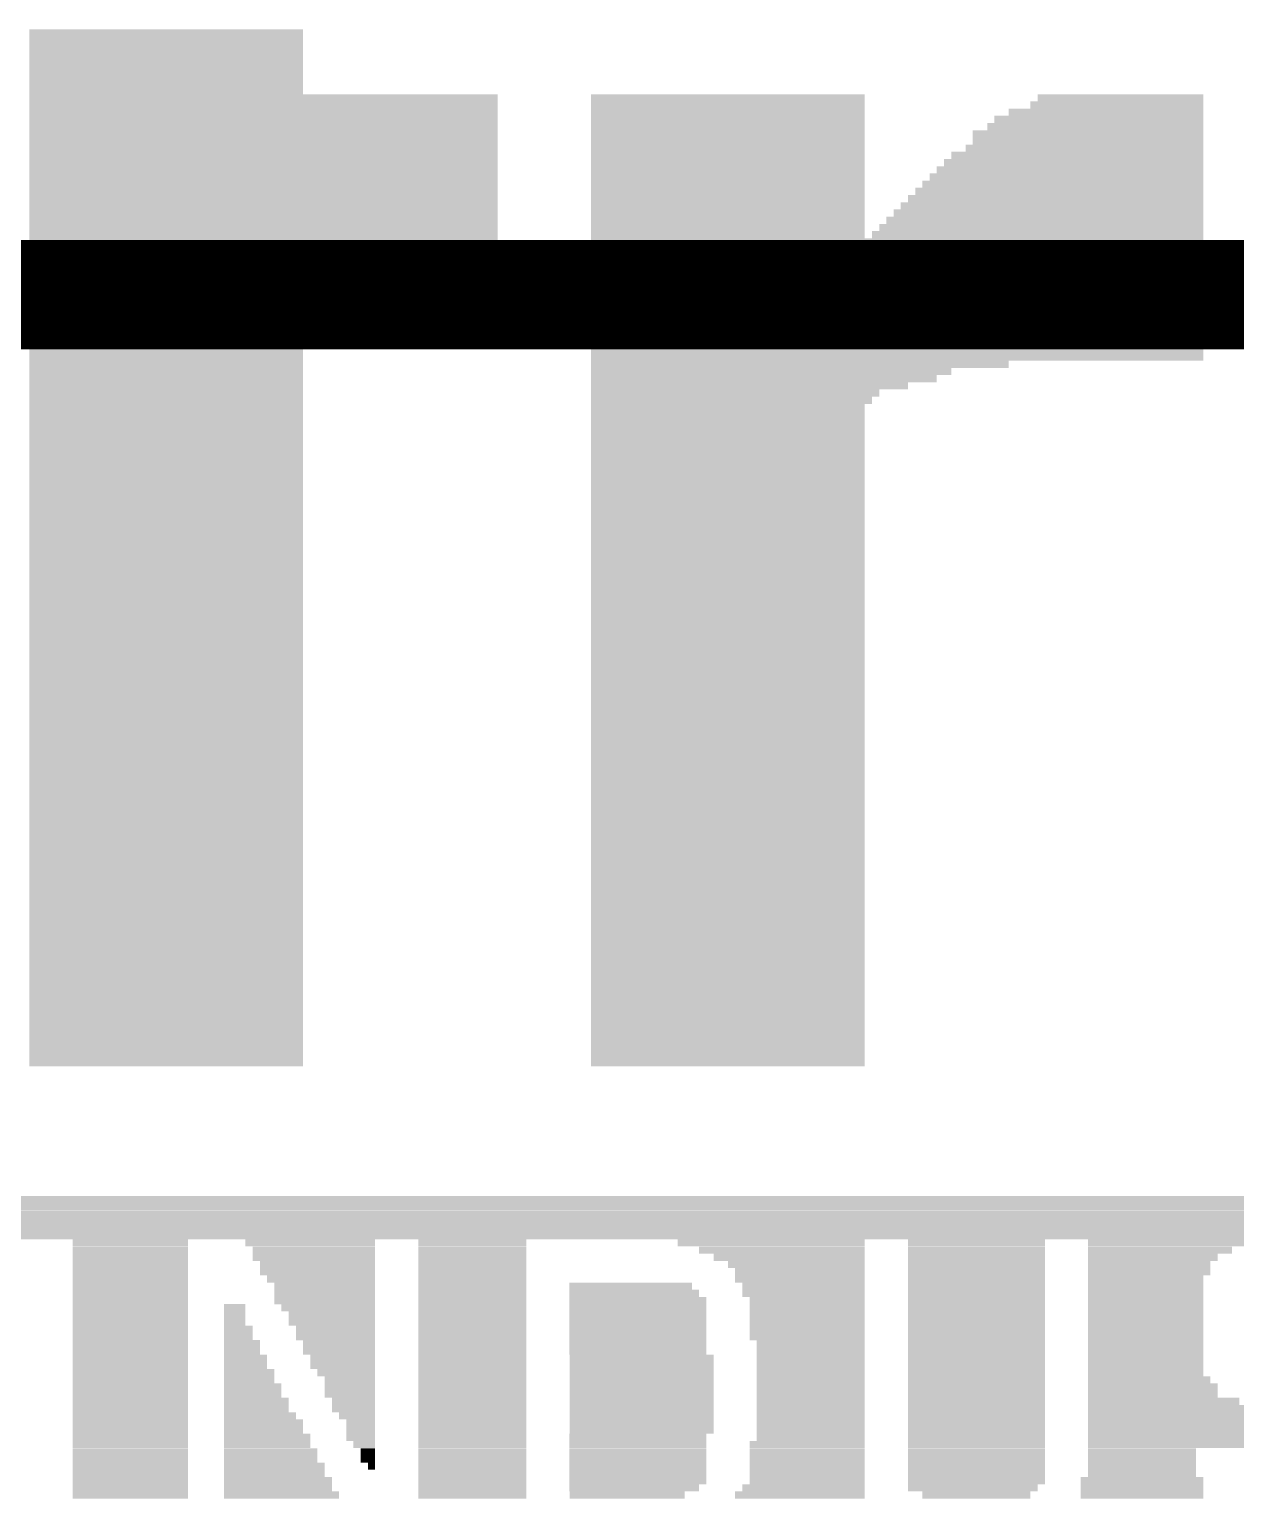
# Model space of a CAD drawing. Extents: x -6.7 to 68.6, y -6.2 to 53.6.
# Drawn here: x 12.668 to 15.476, y 11.549 to 14.969 of the extents above; entities that cross this region are included whole.
import ezdxf

# ---------------------------------------------------------------- set-up
doc = ezdxf.new("R2010")
doc.units = 0
doc.layers.add('1', color=12, linetype='CONTINUOUS')
doc.layers.add('21', color=40, linetype='CONTINUOUS')

# ---------------------------------------------------------------- blocks, each defined once
blk = doc.blocks.new('RECT')
blk.add_solid([(-0.5, -0.5), (0.5, -0.5), (-0.5, 0.5), (0.5, 0.5)])

msp = doc.modelspace()

# ---------------------------------------------------------------- linework, layer by layer
at = {"layer": '1', "const_width": 0.254}
msp.add_lwpolyline([(7.874, 14.351), (19.812, 14.351)], dxfattribs=at)

# ---------------------------------------------------------------- block references
at = {"layer": '21'}
for p, xscale, yscale in [((12.9863, 14.9601), 0.6371, 0.0168), ((12.9863, 14.9433), 0.6371, 0.0168), ((12.9863, 14.9266), 0.6371, 0.0167), ((12.9863, 14.9098), 0.6371, 0.0168), ((12.9863, 14.8931), 0.6371, 0.0167), ((12.9863, 14.8763), 0.6371, 0.0168), ((12.9863, 14.8595), 0.6371, 0.0168), ((12.9863, 14.8428), 0.6371, 0.0167), ((12.9863, 14.826), 0.6371, 0.0168), ((13.2126, 14.8092), 1.0897, 0.0168), ((14.2939, 14.8092), 0.6371, 0.0168), ((15.2075, 14.8092), 0.3856, 0.0168), ((13.2126, 14.7925), 1.0897, 0.0167), ((13.2126, 14.7757), 1.0897, 0.0168), ((14.2939, 14.7925), 0.6371, 0.0167), ((14.2939, 14.7757), 0.6371, 0.0168), ((15.174, 14.7757), 0.4527, 0.0168), ((15.1991, 14.7925), 0.4024, 0.0167), ((13.2126, 14.7589), 1.0897, 0.0168), ((13.2126, 14.7422), 1.0897, 0.0167), ((14.2939, 14.7589), 0.6371, 0.0168), ((14.2939, 14.7422), 0.6371, 0.0167), ((15.1489, 14.7422), 0.5029, 0.0167), ((15.1572, 14.7589), 0.4862, 0.0168), ((13.2126, 14.7254), 1.0897, 0.0168), ((13.2126, 14.7087), 1.0897, 0.0167), ((14.2939, 14.7254), 0.6371, 0.0168), ((14.2939, 14.7087), 0.6371, 0.0167), ((15.1321, 14.7254), 0.5365, 0.0168), ((15.1321, 14.7087), 0.5365, 0.0167), ((13.2126, 14.6919), 1.0897, 0.0168), ((13.2126, 14.6751), 1.0897, 0.0168), ((14.2939, 14.6919), 0.6371, 0.0168), ((14.2939, 14.6751), 0.6371, 0.0168), ((15.1069, 14.6751), 0.5868, 0.0168), ((15.1237, 14.6919), 0.5532, 0.0168), ((13.2126, 14.6584), 1.0897, 0.0167), ((13.2126, 14.6416), 1.0897, 0.0168), ((14.2939, 14.6584), 0.6371, 0.0167), ((14.2939, 14.6416), 0.6371, 0.0168), ((15.0902, 14.6416), 0.6203, 0.0168), ((15.0986, 14.6584), 0.6035, 0.0167), ((13.2126, 14.6248), 1.0897, 0.0168), ((13.2126, 14.6081), 1.0897, 0.0167), ((14.2939, 14.6248), 0.6371, 0.0168), ((14.2939, 14.6081), 0.6371, 0.0167), ((15.0734, 14.6081), 0.6538, 0.0167), ((15.0818, 14.6248), 0.6371, 0.0168), ((13.2126, 14.5913), 1.0897, 0.0168), ((13.2126, 14.5745), 1.0897, 0.0168), ((14.2939, 14.5913), 0.6371, 0.0168), ((14.2939, 14.5745), 0.6371, 0.0168), ((15.0567, 14.5745), 0.6873, 0.0168), ((15.065, 14.5913), 0.6706, 0.0168), ((13.2126, 14.5578), 1.0897, 0.0167), ((13.2126, 14.541), 1.0897, 0.0168), ((14.2939, 14.5578), 0.6371, 0.0167), ((14.2939, 14.541), 0.6371, 0.0168), ((15.0399, 14.541), 0.7209, 0.0168), ((15.0483, 14.5578), 0.7041, 0.0167), ((13.2126, 14.5242), 1.0897, 0.0168), ((13.2126, 14.5075), 1.0897, 0.0167), ((14.2939, 14.5242), 0.6371, 0.0168), ((14.2939, 14.5075), 0.6371, 0.0167), ((15.0231, 14.5075), 0.7544, 0.0167), ((15.0315, 14.5242), 0.7376, 0.0168), ((13.2126, 14.4907), 1.0897, 0.0168), ((13.2126, 14.474), 1.0897, 0.0167), ((14.6878, 14.474), 1.425, 0.0167), ((14.2939, 14.4907), 0.6371, 0.0168), ((15.0147, 14.4907), 0.7712, 0.0168), ((13.2126, 14.4572), 1.0897, 0.0168), ((13.2126, 14.4404), 1.0897, 0.0168), ((13.2126, 14.4237), 1.0897, 0.0167), ((14.6878, 14.4572), 1.425, 0.0168), ((14.6878, 14.4404), 1.425, 0.0168), ((14.6878, 14.4237), 1.425, 0.0167), ((13.2126, 14.4069), 1.0897, 0.0168), ((13.2126, 14.3901), 1.0897, 0.0168), ((14.6878, 14.4069), 1.425, 0.0168), ((14.6878, 14.3901), 1.425, 0.0168), ((13.2126, 14.3734), 1.0897, 0.0167), ((13.2126, 14.3566), 1.0897, 0.0168), ((14.6878, 14.3734), 1.425, 0.0167), ((14.6878, 14.3566), 1.425, 0.0168), ((13.2126, 14.3398), 1.0897, 0.0168), ((13.2126, 14.3231), 1.0897, 0.0167), ((14.6878, 14.3398), 1.425, 0.0168), ((14.6878, 14.3231), 1.425, 0.0167), ((12.9863, 14.3063), 0.6371, 0.0168), ((12.9863, 14.2896), 0.6371, 0.0167), ((14.6878, 14.3063), 1.425, 0.0168), ((14.6878, 14.2896), 1.425, 0.0167), ((12.9863, 14.2728), 0.6371, 0.0168), ((12.9863, 14.256), 0.6371, 0.0168), ((14.6878, 14.2728), 1.425, 0.0168), ((14.6878, 14.256), 1.425, 0.0168), ((12.9863, 14.2393), 0.6371, 0.0167), ((12.9863, 14.2225), 0.6371, 0.0168), ((14.6878, 14.2393), 1.425, 0.0167), ((14.6878, 14.2225), 1.425, 0.0168), ((12.9863, 14.2057), 0.6371, 0.0168), ((12.9863, 14.189), 0.6371, 0.0167), ((14.6878, 14.2057), 1.425, 0.0168), ((14.4615, 14.189), 0.9723, 0.0167), ((12.9863, 14.1722), 0.6371, 0.0168), ((12.9863, 14.1554), 0.6371, 0.0168), ((14.3944, 14.1722), 0.8382, 0.0168), ((14.3777, 14.1554), 0.8047, 0.0168), ((12.9863, 14.1387), 0.6371, 0.0167), ((12.9863, 14.1219), 0.6371, 0.0168), ((14.3106, 14.1219), 0.6706, 0.0168), ((14.3442, 14.1387), 0.7377, 0.0167), ((12.9863, 14.1051), 0.6371, 0.0168), ((12.9863, 14.0884), 0.6371, 0.0167), ((14.3022, 14.1051), 0.6538, 0.0168), ((14.2939, 14.0884), 0.6371, 0.0167), ((12.9863, 14.0716), 0.6371, 0.0168), ((12.9863, 14.0549), 0.6371, 0.0167), ((14.2939, 14.0716), 0.6371, 0.0168), ((14.2939, 14.0549), 0.6371, 0.0167), ((12.9863, 14.0381), 0.6371, 0.0168), ((12.9863, 14.0213), 0.6371, 0.0168), ((14.2939, 14.0381), 0.6371, 0.0168), ((14.2939, 14.0213), 0.6371, 0.0168), ((12.9863, 14.0046), 0.6371, 0.0167), ((12.9863, 13.9878), 0.6371, 0.0168), ((14.2939, 14.0046), 0.6371, 0.0167), ((14.2939, 13.9878), 0.6371, 0.0168), ((12.9863, 13.971), 0.6371, 0.0168), ((12.9863, 13.9543), 0.6371, 0.0167), ((14.2939, 13.971), 0.6371, 0.0168), ((14.2939, 13.9543), 0.6371, 0.0167), ((12.9863, 13.9375), 0.6371, 0.0168), ((12.9863, 13.9207), 0.6371, 0.0168), ((14.2939, 13.9375), 0.6371, 0.0168), ((14.2939, 13.9207), 0.6371, 0.0168), ((12.9863, 13.904), 0.6371, 0.0167), ((12.9863, 13.8872), 0.6371, 0.0168), ((14.2939, 13.904), 0.6371, 0.0167), ((14.2939, 13.8872), 0.6371, 0.0168), ((12.9863, 13.8704), 0.6371, 0.0167), ((12.9863, 13.8537), 0.6371, 0.0168), ((14.2939, 13.8704), 0.6371, 0.0167), ((14.2939, 13.8537), 0.6371, 0.0168), ((12.9863, 13.8369), 0.6371, 0.0168), ((12.9863, 13.8201), 0.6371, 0.0167), ((14.2939, 13.8369), 0.6371, 0.0168), ((14.2939, 13.8201), 0.6371, 0.0167), ((12.9863, 13.8034), 0.6371, 0.0168), ((12.9863, 13.7866), 0.6371, 0.0168), ((14.2939, 13.8034), 0.6371, 0.0168), ((14.2939, 13.7866), 0.6371, 0.0168), ((12.9863, 13.7698), 0.6371, 0.0167), ((12.9863, 13.7531), 0.6371, 0.0168), ((14.2939, 13.7698), 0.6371, 0.0167), ((14.2939, 13.7531), 0.6371, 0.0168), ((12.9863, 13.7363), 0.6371, 0.0168), ((12.9863, 13.7195), 0.6371, 0.0167), ((14.2939, 13.7363), 0.6371, 0.0168), ((14.2939, 13.7195), 0.6371, 0.0167), ((12.9863, 13.7028), 0.6371, 0.0168), ((12.9863, 13.686), 0.6371, 0.0168), ((14.2939, 13.7028), 0.6371, 0.0168), ((14.2939, 13.686), 0.6371, 0.0168), ((12.9863, 13.6692), 0.6371, 0.0167), ((12.9863, 13.6525), 0.6371, 0.0168), ((14.2939, 13.6692), 0.6371, 0.0167), ((14.2939, 13.6525), 0.6371, 0.0168), ((12.9863, 13.6357), 0.6371, 0.0167), ((12.9863, 13.619), 0.6371, 0.0168), ((14.2939, 13.6357), 0.6371, 0.0167), ((14.2939, 13.619), 0.6371, 0.0168), ((12.9863, 13.6022), 0.6371, 0.0168), ((12.9863, 13.5854), 0.6371, 0.0167), ((12.9863, 13.5687), 0.6371, 0.0168), ((14.2939, 13.6022), 0.6371, 0.0168), ((14.2939, 13.5854), 0.6371, 0.0167), ((14.2939, 13.5687), 0.6371, 0.0168), ((12.9863, 13.5519), 0.6371, 0.0168), ((12.9863, 13.5351), 0.6371, 0.0167), ((14.2939, 13.5519), 0.6371, 0.0168), ((14.2939, 13.5351), 0.6371, 0.0167), ((12.9863, 13.5184), 0.6371, 0.0168), ((12.9863, 13.5016), 0.6371, 0.0168), ((14.2939, 13.5184), 0.6371, 0.0168), ((14.2939, 13.5016), 0.6371, 0.0168), ((12.9863, 13.4848), 0.6371, 0.0167), ((12.9863, 13.4681), 0.6371, 0.0168), ((14.2939, 13.4848), 0.6371, 0.0167), ((14.2939, 13.4681), 0.6371, 0.0168), ((12.9863, 13.4514), 0.6371, 0.0167), ((12.9863, 13.4346), 0.6371, 0.0168), ((14.2939, 13.4514), 0.6371, 0.0167), ((14.2939, 13.4346), 0.6371, 0.0168), ((12.9863, 13.4178), 0.6371, 0.0168), ((12.9863, 13.4011), 0.6371, 0.0167), ((14.2939, 13.4178), 0.6371, 0.0168), ((14.2939, 13.4011), 0.6371, 0.0167), ((12.9863, 13.3843), 0.6371, 0.0168), ((12.9863, 13.3675), 0.6371, 0.0168), ((14.2939, 13.3843), 0.6371, 0.0168), ((14.2939, 13.3675), 0.6371, 0.0168), ((12.9863, 13.3508), 0.6371, 0.0167), ((12.9863, 13.334), 0.6371, 0.0168), ((14.2939, 13.3508), 0.6371, 0.0167), ((14.2939, 13.334), 0.6371, 0.0168), ((12.9863, 13.3172), 0.6371, 0.0168), ((12.9863, 13.3005), 0.6371, 0.0167), ((14.2939, 13.3172), 0.6371, 0.0168), ((14.2939, 13.3005), 0.6371, 0.0167), ((12.9863, 13.2837), 0.6371, 0.0168), ((12.9863, 13.2669), 0.6371, 0.0168), ((14.2939, 13.2837), 0.6371, 0.0168), ((14.2939, 13.2669), 0.6371, 0.0168), ((12.9863, 13.2502), 0.6371, 0.0167), ((12.9863, 13.2334), 0.6371, 0.0168), ((14.2939, 13.2502), 0.6371, 0.0167), ((14.2939, 13.2334), 0.6371, 0.0168), ((12.9863, 13.2167), 0.6371, 0.0167), ((12.9863, 13.1999), 0.6371, 0.0168), ((14.2939, 13.2167), 0.6371, 0.0167), ((14.2939, 13.1999), 0.6371, 0.0168), ((12.9863, 13.1831), 0.6371, 0.0168), ((12.9863, 13.1664), 0.6371, 0.0167), ((14.2939, 13.1831), 0.6371, 0.0168), ((14.2939, 13.1664), 0.6371, 0.0167), ((12.9863, 13.1496), 0.6371, 0.0168), ((12.9863, 13.1328), 0.6371, 0.0168), ((14.2939, 13.1496), 0.6371, 0.0168), ((14.2939, 13.1328), 0.6371, 0.0168), ((12.9863, 13.1161), 0.6371, 0.0167), ((12.9863, 13.0993), 0.6371, 0.0168), ((14.2939, 13.1161), 0.6371, 0.0167), ((14.2939, 13.0993), 0.6371, 0.0168), ((12.9863, 13.0825), 0.6371, 0.0168), ((12.9863, 13.0658), 0.6371, 0.0167), ((14.2939, 13.0825), 0.6371, 0.0168), ((14.2939, 13.0658), 0.6371, 0.0167), ((12.9863, 13.049), 0.6371, 0.0168), ((12.9863, 13.0323), 0.6371, 0.0167), ((14.2939, 13.049), 0.6371, 0.0168), ((14.2939, 13.0323), 0.6371, 0.0167), ((12.9863, 13.0155), 0.6371, 0.0168), ((12.9863, 12.9987), 0.6371, 0.0168), ((14.2939, 13.0155), 0.6371, 0.0168), ((14.2939, 12.9987), 0.6371, 0.0168), ((12.9863, 12.982), 0.6371, 0.0167), ((12.9863, 12.9652), 0.6371, 0.0168), ((14.2939, 12.982), 0.6371, 0.0167), ((14.2939, 12.9652), 0.6371, 0.0168), ((12.9863, 12.9484), 0.6371, 0.0168), ((12.9863, 12.9317), 0.6371, 0.0167), ((14.2939, 12.9484), 0.6371, 0.0168), ((14.2939, 12.9317), 0.6371, 0.0167), ((12.9863, 12.9149), 0.6371, 0.0168), ((12.9863, 12.8981), 0.6371, 0.0168), ((14.2939, 12.9149), 0.6371, 0.0168), ((14.2939, 12.8981), 0.6371, 0.0168), ((12.9863, 12.8814), 0.6371, 0.0167), ((12.9863, 12.8646), 0.6371, 0.0168), ((14.2939, 12.8814), 0.6371, 0.0167), ((14.2939, 12.8646), 0.6371, 0.0168), ((12.9863, 12.8478), 0.6371, 0.0168), ((12.9863, 12.8311), 0.6371, 0.0167), ((14.2939, 12.8478), 0.6371, 0.0168), ((14.2939, 12.8311), 0.6371, 0.0167), ((12.9863, 12.8143), 0.6371, 0.0168), ((12.9863, 12.7976), 0.6371, 0.0167), ((14.2939, 12.8143), 0.6371, 0.0168), ((14.2939, 12.7976), 0.6371, 0.0167), ((12.9863, 12.7808), 0.6371, 0.0168), ((12.9863, 12.764), 0.6371, 0.0168), ((14.2939, 12.7808), 0.6371, 0.0168), ((14.2939, 12.764), 0.6371, 0.0168), ((12.9863, 12.7473), 0.6371, 0.0167), ((12.9863, 12.7305), 0.6371, 0.0168), ((12.9863, 12.7137), 0.6371, 0.0168), ((14.2939, 12.7473), 0.6371, 0.0167), ((14.2939, 12.7305), 0.6371, 0.0168), ((14.2939, 12.7137), 0.6371, 0.0168), ((12.9863, 12.697), 0.6371, 0.0167), ((12.9863, 12.6802), 0.6371, 0.0168), ((14.2939, 12.697), 0.6371, 0.0167), ((14.2939, 12.6802), 0.6371, 0.0168), ((12.9863, 12.6634), 0.6371, 0.0168), ((12.9863, 12.6467), 0.6371, 0.0167), ((14.2939, 12.6634), 0.6371, 0.0168), ((14.2939, 12.6467), 0.6371, 0.0167), ((12.9863, 12.6299), 0.6371, 0.0168), ((12.9863, 12.6132), 0.6371, 0.0167), ((14.2939, 12.6299), 0.6371, 0.0168), ((14.2939, 12.6132), 0.6371, 0.0167), ((12.9863, 12.5964), 0.6371, 0.0168), ((12.9863, 12.5796), 0.6371, 0.0168), ((14.2939, 12.5964), 0.6371, 0.0168), ((14.2939, 12.5796), 0.6371, 0.0168), ((12.9863, 12.5629), 0.6371, 0.0167), ((14.2939, 12.5629), 0.6371, 0.0167), ((12.827, 12.2443), 13.998, 0.0168), ((12.827, 12.2276), 13.998, 0.0167), ((12.827, 12.2108), 13.998, 0.0168), ((12.827, 12.1941), 13.998, 0.0167), ((12.827, 12.1773), 13.998, 0.0168), ((12.827, 12.1605), 13.998, 0.0168), ((12.9024, 12.1438), 0.2683, 0.0167), ((13.3216, 12.1438), 0.3017, 0.0167), ((13.6988, 12.1438), 0.2515, 0.0167), ((14.3945, 12.1438), 0.4359, 0.0167), ((14.8723, 12.1438), 0.3185, 0.0167), ((15.3165, 12.1438), 0.3688, 0.0167), ((12.9024, 12.127), 0.2683, 0.0168), ((12.9024, 12.1102), 0.2683, 0.0168), ((13.3299, 12.127), 0.285, 0.0168), ((13.3299, 12.1102), 0.285, 0.0168), ((13.6988, 12.127), 0.2515, 0.0168), ((13.6988, 12.1102), 0.2515, 0.0168), ((14.4196, 12.127), 0.3856, 0.0168), ((14.4364, 12.1102), 0.3521, 0.0168), ((14.8723, 12.127), 0.3185, 0.0168), ((14.8723, 12.1102), 0.3185, 0.0168), ((15.2997, 12.127), 0.3352, 0.0168), ((15.283, 12.1102), 0.3017, 0.0168), ((12.9024, 12.0935), 0.2683, 0.0167), ((12.9024, 12.0767), 0.2683, 0.0168), ((13.3383, 12.0935), 0.2682, 0.0167), ((13.3383, 12.0767), 0.2682, 0.0168), ((13.6988, 12.0935), 0.2515, 0.0167), ((13.6988, 12.0767), 0.2515, 0.0168), ((14.4532, 12.0935), 0.3185, 0.0167), ((14.4615, 12.0767), 0.3018, 0.0168), ((14.8723, 12.0935), 0.3185, 0.0167), ((14.8723, 12.0767), 0.3185, 0.0168), ((15.2746, 12.0935), 0.2849, 0.0167), ((15.2746, 12.0767), 0.2849, 0.0168), ((12.9024, 12.0599), 0.2683, 0.0168), ((12.9024, 12.0432), 0.2683, 0.0167), ((13.3467, 12.0599), 0.2514, 0.0168), ((13.3551, 12.0432), 0.2347, 0.0167), ((13.6988, 12.0599), 0.2515, 0.0168), ((13.6988, 12.0432), 0.2515, 0.0167), ((14.0675, 12.0432), 0.285, 0.0167), ((14.4615, 12.0599), 0.3018, 0.0168), ((14.4699, 12.0432), 0.285, 0.0167), ((14.8723, 12.0599), 0.3185, 0.0168), ((14.8723, 12.0432), 0.3185, 0.0167), ((15.2662, 12.0599), 0.2682, 0.0168), ((15.2662, 12.0432), 0.2682, 0.0167), ((12.9024, 12.0264), 0.2683, 0.0168), ((12.9024, 12.0096), 0.2683, 0.0168), ((13.3551, 12.0264), 0.2347, 0.0168), ((13.3551, 12.0096), 0.2347, 0.0168), ((13.6988, 12.0264), 0.2515, 0.0168), ((13.6988, 12.0096), 0.2515, 0.0168), ((14.0759, 12.0264), 0.3018, 0.0168), ((14.0843, 12.0096), 0.3186, 0.0168), ((14.4699, 12.0264), 0.285, 0.0168), ((14.4783, 12.0096), 0.2683, 0.0168), ((14.8723, 12.0264), 0.3185, 0.0168), ((14.8723, 12.0096), 0.3185, 0.0168), ((15.2662, 12.0264), 0.2682, 0.0168), ((15.2662, 12.0096), 0.2682, 0.0168), ((12.9024, 11.9929), 0.2683, 0.0167), ((12.9024, 11.9761), 0.2683, 0.0168), ((13.1456, 11.9929), 0.0503, 0.0167), ((13.1456, 11.9761), 0.0503, 0.0168), ((13.3635, 11.9929), 0.2179, 0.0167), ((13.3718, 11.9761), 0.2012, 0.0168), ((13.6988, 11.9929), 0.2515, 0.0167), ((13.6988, 11.9761), 0.2515, 0.0168), ((14.0843, 11.9929), 0.3186, 0.0167), ((14.0843, 11.9761), 0.3186, 0.0168), ((14.4783, 11.9929), 0.2683, 0.0167), ((14.4783, 11.9761), 0.2683, 0.0168), ((14.8723, 11.9929), 0.3185, 0.0167), ((14.8723, 11.9761), 0.3185, 0.0168), ((15.2662, 11.9929), 0.2682, 0.0167), ((15.2662, 11.9761), 0.2682, 0.0168), ((12.9024, 11.9594), 0.2683, 0.0167), ((12.9024, 11.9426), 0.2683, 0.0168), ((13.1456, 11.9594), 0.0503, 0.0167), ((13.1539, 11.9426), 0.067, 0.0168), ((13.3718, 11.9594), 0.2012, 0.0167), ((13.3802, 11.9426), 0.1844, 0.0168), ((13.6988, 11.9594), 0.2515, 0.0167), ((13.6988, 11.9426), 0.2515, 0.0168), ((14.0843, 11.9594), 0.3186, 0.0167), ((14.0843, 11.9426), 0.3186, 0.0168), ((14.4783, 11.9594), 0.2683, 0.0167), ((14.4783, 11.9426), 0.2683, 0.0168), ((14.8723, 11.9594), 0.3185, 0.0167), ((14.8723, 11.9426), 0.3185, 0.0168), ((15.2662, 11.9594), 0.2682, 0.0167), ((15.2662, 11.9426), 0.2682, 0.0168), ((12.9024, 11.9258), 0.2683, 0.0168), ((12.9024, 11.9091), 0.2683, 0.0167), ((13.1539, 11.9258), 0.067, 0.0168), ((13.1623, 11.9091), 0.0838, 0.0167), ((13.3802, 11.9258), 0.1844, 0.0168), ((13.3886, 11.9091), 0.1676, 0.0167), ((13.6988, 11.9258), 0.2515, 0.0168), ((13.6988, 11.9091), 0.2515, 0.0167), ((14.0843, 11.9258), 0.3186, 0.0168), ((14.0843, 11.9091), 0.3186, 0.0167), ((14.4783, 11.9258), 0.2683, 0.0168), ((14.4867, 11.9091), 0.2515, 0.0167), ((14.8723, 11.9258), 0.3185, 0.0168), ((14.8723, 11.9091), 0.3185, 0.0167), ((15.2662, 11.9258), 0.2682, 0.0168), ((15.2662, 11.9091), 0.2682, 0.0167), ((12.9024, 11.8923), 0.2683, 0.0168), ((12.9024, 11.8755), 0.2683, 0.0168), ((12.9024, 11.8588), 0.2683, 0.0167), ((13.1623, 11.8923), 0.0838, 0.0168), ((13.1707, 11.8755), 0.1006, 0.0168), ((13.1707, 11.8588), 0.1006, 0.0167), ((13.3886, 11.8923), 0.1676, 0.0168), ((13.397, 11.8755), 0.1509, 0.0168), ((13.397, 11.8588), 0.1509, 0.0167), ((13.6988, 11.8923), 0.2515, 0.0168), ((13.6988, 11.8755), 0.2515, 0.0168), ((13.6988, 11.8588), 0.2515, 0.0167), ((14.0843, 11.8923), 0.3186, 0.0168), ((14.0927, 11.8755), 0.3353, 0.0168), ((14.0927, 11.8588), 0.3353, 0.0167), ((14.4867, 11.8923), 0.2515, 0.0168), ((14.4867, 11.8755), 0.2515, 0.0168), ((14.4867, 11.8588), 0.2515, 0.0167), ((14.8723, 11.8923), 0.3185, 0.0168), ((14.8723, 11.8755), 0.3185, 0.0168), ((14.8723, 11.8588), 0.3185, 0.0167), ((15.2662, 11.8923), 0.2682, 0.0168), ((15.2662, 11.8755), 0.2682, 0.0168), ((15.2662, 11.8588), 0.2682, 0.0167), ((12.9024, 11.842), 0.2683, 0.0168), ((12.9024, 11.8252), 0.2683, 0.0168), ((13.1791, 11.842), 0.1173, 0.0168), ((13.1791, 11.8252), 0.1173, 0.0168), ((13.4054, 11.842), 0.1341, 0.0168), ((13.4138, 11.8252), 0.1173, 0.0168), ((13.6988, 11.842), 0.2515, 0.0168), ((13.6988, 11.8252), 0.2515, 0.0168), ((14.0927, 11.842), 0.3353, 0.0168), ((14.0927, 11.8252), 0.3353, 0.0168), ((14.4867, 11.842), 0.2515, 0.0168), ((14.4867, 11.8252), 0.2515, 0.0168), ((14.8723, 11.842), 0.3185, 0.0168), ((14.8723, 11.8252), 0.3185, 0.0168), ((15.2662, 11.842), 0.2682, 0.0168), ((15.2746, 11.8252), 0.2849, 0.0168), ((12.9024, 11.8085), 0.2683, 0.0167), ((12.9024, 11.7917), 0.2683, 0.0168), ((13.1875, 11.8085), 0.1341, 0.0167), ((13.1875, 11.7917), 0.1341, 0.0168), ((13.4138, 11.8085), 0.1173, 0.0167), ((13.4138, 11.7917), 0.1173, 0.0168), ((13.6988, 11.8085), 0.2515, 0.0167), ((13.6988, 11.7917), 0.2515, 0.0168), ((14.0927, 11.8085), 0.3353, 0.0167), ((14.0927, 11.7917), 0.3353, 0.0168), ((14.4867, 11.8085), 0.2515, 0.0167), ((14.4867, 11.7917), 0.2515, 0.0168), ((14.8723, 11.8085), 0.3185, 0.0167), ((14.8723, 11.7917), 0.3185, 0.0168), ((15.283, 11.8085), 0.3017, 0.0167), ((15.283, 11.7917), 0.3017, 0.0168), ((12.9024, 11.775), 0.2683, 0.0167), ((12.9024, 11.7582), 0.2683, 0.0168), ((13.1958, 11.775), 0.1508, 0.0167), ((13.1958, 11.7582), 0.1508, 0.0168), ((13.4221, 11.775), 0.1006, 0.0167), ((13.4221, 11.7582), 0.1006, 0.0168), ((13.6988, 11.775), 0.2515, 0.0167), ((13.6988, 11.7582), 0.2515, 0.0168), ((14.0927, 11.775), 0.3353, 0.0167), ((14.0927, 11.7582), 0.3353, 0.0168), ((14.4867, 11.775), 0.2515, 0.0167), ((14.4867, 11.7582), 0.2515, 0.0168), ((14.8723, 11.775), 0.3185, 0.0167), ((14.8723, 11.7582), 0.3185, 0.0168), ((15.3081, 11.775), 0.352, 0.0167), ((15.4003, 11.7582), 0.5364, 0.0168), ((12.9024, 11.7414), 0.2683, 0.0168), ((12.9024, 11.7247), 0.2683, 0.0167), ((13.2042, 11.7414), 0.1676, 0.0168), ((13.2126, 11.7247), 0.1844, 0.0167), ((13.4305, 11.7414), 0.0838, 0.0168), ((13.4389, 11.7247), 0.067, 0.0167), ((13.6988, 11.7414), 0.2515, 0.0168), ((13.6988, 11.7247), 0.2515, 0.0167), ((14.0927, 11.7414), 0.3353, 0.0168), ((14.0927, 11.7247), 0.3353, 0.0167), ((14.4867, 11.7414), 0.2515, 0.0168), ((14.4867, 11.7247), 0.2515, 0.0167), ((14.8723, 11.7414), 0.3185, 0.0168), ((14.8723, 11.7247), 0.3185, 0.0167), ((15.4506, 11.7414), 0.637, 0.0168), ((15.4674, 11.7247), 0.6705, 0.0167), ((12.9024, 11.7079), 0.2683, 0.0168), ((12.9024, 11.6911), 0.2683, 0.0168), ((13.2126, 11.7079), 0.1844, 0.0168), ((13.221, 11.6911), 0.2011, 0.0168), ((13.4389, 11.7079), 0.067, 0.0168), ((13.4389, 11.6911), 0.067, 0.0168), ((13.6988, 11.7079), 0.2515, 0.0168), ((13.6988, 11.6911), 0.2515, 0.0168), ((14.0843, 11.6911), 0.3186, 0.0168), ((14.0927, 11.7079), 0.3353, 0.0168), ((14.4867, 11.7079), 0.2515, 0.0168), ((14.4867, 11.6911), 0.2515, 0.0168), ((14.8723, 11.7079), 0.3185, 0.0168), ((14.8723, 11.6911), 0.3185, 0.0168), ((15.4674, 11.7079), 0.6705, 0.0168), ((15.4674, 11.6911), 0.6705, 0.0168), ((12.9024, 11.6744), 0.2683, 0.0167), ((12.9024, 11.6576), 0.2683, 0.0168), ((13.221, 11.6744), 0.2011, 0.0167), ((13.2294, 11.6576), 0.2179, 0.0168), ((13.4473, 11.6744), 0.0503, 0.0167), ((13.4557, 11.6576), 0.0335, 0.0168), ((13.6988, 11.6744), 0.2515, 0.0167), ((13.6988, 11.6576), 0.2515, 0.0168), ((14.0843, 11.6744), 0.3186, 0.0167), ((14.0843, 11.6576), 0.3186, 0.0168), ((14.4783, 11.6744), 0.2683, 0.0167), ((14.4783, 11.6576), 0.2683, 0.0168), ((14.8723, 11.6744), 0.3185, 0.0167), ((14.8723, 11.6576), 0.3185, 0.0168), ((15.4674, 11.6744), 0.6705, 0.0167), ((15.2578, 11.6576), 0.2514, 0.0168), ((12.9024, 11.6408), 0.2683, 0.0168), ((12.9024, 11.6241), 0.2683, 0.0167), ((13.2294, 11.6408), 0.2179, 0.0168), ((13.2378, 11.6241), 0.2347, 0.0167), ((13.4557, 11.6408), 0.0335, 0.0168), ((13.4641, 11.6241), 0.0167, 0.0167), ((13.6988, 11.6408), 0.2515, 0.0168), ((13.6988, 11.6241), 0.2515, 0.0167), ((14.0843, 11.6408), 0.3186, 0.0168), ((14.0843, 11.6241), 0.3186, 0.0167), ((14.4783, 11.6408), 0.2683, 0.0168), ((14.4783, 11.6241), 0.2683, 0.0167), ((14.8723, 11.6408), 0.3185, 0.0168), ((14.8723, 11.6241), 0.3185, 0.0167), ((15.2578, 11.6408), 0.2514, 0.0168), ((15.2578, 11.6241), 0.2514, 0.0167), ((12.9024, 11.6073), 0.2683, 0.0168), ((12.9024, 11.5905), 0.2683, 0.0168), ((13.2378, 11.6073), 0.2347, 0.0168), ((13.2461, 11.5905), 0.2514, 0.0168), ((13.6988, 11.6073), 0.2515, 0.0168), ((13.6988, 11.5905), 0.2515, 0.0168), ((14.0843, 11.6073), 0.3186, 0.0168), ((14.0843, 11.5905), 0.3186, 0.0168), ((14.4783, 11.6073), 0.2683, 0.0168), ((14.4783, 11.5905), 0.2683, 0.0168), ((14.8723, 11.6073), 0.3185, 0.0168), ((14.8723, 11.5905), 0.3185, 0.0168), ((15.2578, 11.5905), 0.285, 0.0168), ((15.2578, 11.6073), 0.2514, 0.0168), ((12.9024, 11.5738), 0.2683, 0.0167), ((12.9024, 11.557), 0.2683, 0.0168), ((13.2461, 11.5738), 0.2514, 0.0167), ((13.2545, 11.557), 0.2682, 0.0168), ((13.6988, 11.5738), 0.2515, 0.0167), ((13.6988, 11.557), 0.2515, 0.0168), ((14.0759, 11.5738), 0.3018, 0.0167), ((14.0592, 11.557), 0.2683, 0.0168), ((14.4615, 11.557), 0.3018, 0.0168), ((14.4699, 11.5738), 0.285, 0.0167), ((14.8639, 11.5738), 0.3017, 0.0167), ((14.8722, 11.557), 0.2514, 0.0168), ((15.2578, 11.5738), 0.285, 0.0167), ((15.2578, 11.557), 0.285, 0.0168)]:
    msp.add_blockref('RECT', p, dxfattribs=dict(at, xscale=xscale, yscale=yscale))

doc.saveas('drawing.dxf')
